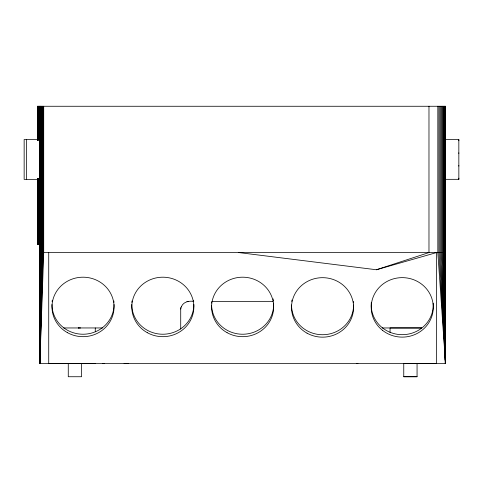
<?xml version="1.0" encoding="UTF-8"?>
<svg xmlns="http://www.w3.org/2000/svg" width="483" height="483" viewBox="0 0 483 483"><rect width="100%" height="100%" fill="white"/><g stroke="black" fill="none" stroke-linecap="round" stroke-linejoin="round"><path stroke-width="0.72" d="M39.854 252.573L445.477 252.573L445.477 363.415L39.854 363.415L39.896 252.573M43.712 106.266L43.712 252.573L39.854 363.415L40.004 252.573M68.272 363.433L68.272 376.734L81.573 376.734L81.573 363.433M445.477 252.573L445.477 363.415L445.398 106.266L37.432 106.266L37.469 140.173M445.344 179.332L458.85 179.326L458.85 178.179M458.832 140.74L458.832 139.593L445.326 139.599M43.144 106.266L43.144 252.573L39.854 363.415L40.192 252.573M458.838 152.845L458.838 153.395M458.844 166.08L458.844 165.524M42.595 106.266L42.595 252.573L39.854 363.415L40.451 252.573L40.451 106.266M42.075 106.266L42.075 252.573L39.854 363.415L40.771 252.573L40.771 106.266M39.854 106.266L39.854 363.415L41.152 252.573L41.152 106.266M39.854 363.415L41.592 252.573L41.592 106.266M180.714 329.074L180.714 309.054L181.312 306.814M181.312 306.82C183.16 301.966 188.95 300.535 193.629 301.416M238.85 252.573L376.414 269.755L428.976 252.573L428.976 106.266M376.414 269.755L436.529 252.573L436.529 363.415M39.872 139.551L24.15 139.551L24.15 179.386L39.872 179.386M40.167 244.15L37.432 244.15L37.469 178.595M212.478 301.404L272.81 301.35M79.001 327.957L78.421 327.957L80.679 327.957M63.738 327.963L102.444 327.951M382.168 327.951L421.641 327.957M421.538 327.951L390.053 327.951L390.053 332.479M95.278 363.427L48.723 363.439L48.723 252.573M102.861 363.433L104.455 363.433M124.071 363.421L128.526 363.421M356.804 363.421L357.939 363.421M417.946 363.415L435.642 363.421M403.764 376.734L417.064 376.728L417.058 363.421L403.758 363.433L403.764 376.734L417.064 376.722M186.945 301.41L188.346 301.422M445.103 358.935L445.447 362.685L441.088 252.573L441.076 106.266M445.181 252.573L445.435 362.322L437.84 252.573L437.833 106.266M444.801 106.266L444.813 252.573L445.435 362.322L438.969 252.573L438.956 106.266M444.294 106.266L444.306 252.573L445.435 362.322L440.055 252.573L440.049 106.266M443.654 106.266L443.666 252.573L445.435 362.322L442.042 252.573L442.036 106.266M445.435 362.322L442.905 252.573L442.899 106.266M180.702 307.653L180.714 309.054M445.549 179.127L445.398 106.266L445.537 141.35M458.832 139.593L458.85 179.326M445.175 106.266L445.181 363.415M95.272 327.957L95.272 331.73M40.167 106.266L40.192 363.415M40.004 106.266L40.004 363.415M39.648 106.266L39.648 140.173M39.648 178.595L39.648 244.15M39.165 106.266L39.165 140.173M39.165 178.595L39.165 244.15M38.731 106.266L38.731 140.173M38.731 178.595L38.731 244.15M38.35 106.266L38.35 140.173M38.35 178.595L38.35 244.15M38.024 106.266L38.024 140.173M38.024 178.595L38.024 244.15M37.771 106.266L37.771 140.173M37.771 178.595L37.771 244.15M37.583 106.266L37.583 140.173M37.583 178.595L37.583 244.15M26.571 139.551L26.571 179.386M353.592 304.99A31.033 29.741 0 0 1 322.553 334.731A31.033 29.741 0 0 1 291.521 304.99M291.738 301.464A31.033 29.741 0 0 1 291.949 300.052M353.369 301.458A31.033 29.741 0 0 1 353.514 302.877M273.626 303.089A31.033 29.741 0 0 1 243.728 334.218A31.033 29.741 0 0 1 211.596 305.202M211.626 303.095A31.033 29.741 0 0 1 211.729 301.676M273.1 298.862A31.033 29.741 0 0 1 273.444 300.969M193.858 304.495A31.033 29.741 0 0 1 162.819 334.236A31.033 29.741 0 0 1 131.787 304.501M131.865 302.388A31.033 29.741 0 0 1 132.004 300.969M193.538 300.263A31.033 29.741 0 0 1 193.713 301.676M114.048 304.495A31.033 29.741 0 0 1 83.016 334.236A31.033 29.741 0 0 1 51.977 304.501M52.122 301.676A31.033 29.741 0 0 1 52.297 300.263M113.831 300.969A31.033 29.741 0 0 1 113.97 302.382M433.221 303.221A31.033 29.741 0 0 1 401.802 334.677A31.033 29.741 0 0 1 371.312 302.394M227.107 332.69A31.033 29.741 0 0 0 273.662 306.934A31.033 29.741 0 0 0 227.107 281.178A31.033 29.741 0 0 0 227.107 332.69M147.303 332.69A31.033 29.741 0 0 0 193.858 306.934A31.033 29.741 0 0 0 147.303 281.184A31.033 29.741 0 0 0 147.303 332.69M67.499 332.69A31.033 29.741 0 0 0 114.054 306.934A31.033 29.741 0 0 0 67.499 281.184A31.033 29.741 0 0 0 67.499 332.69M307.037 333.173A31.033 29.741 0 0 0 353.592 307.417A31.033 29.741 0 0 0 307.037 281.661A31.033 29.741 0 0 0 307.037 333.173M382.711 330.493A31.033 29.741 0 0 0 432.895 312.018A31.033 29.741 0 0 0 391.109 279.615A31.033 29.741 0 0 0 382.711 330.493"/></g></svg>
